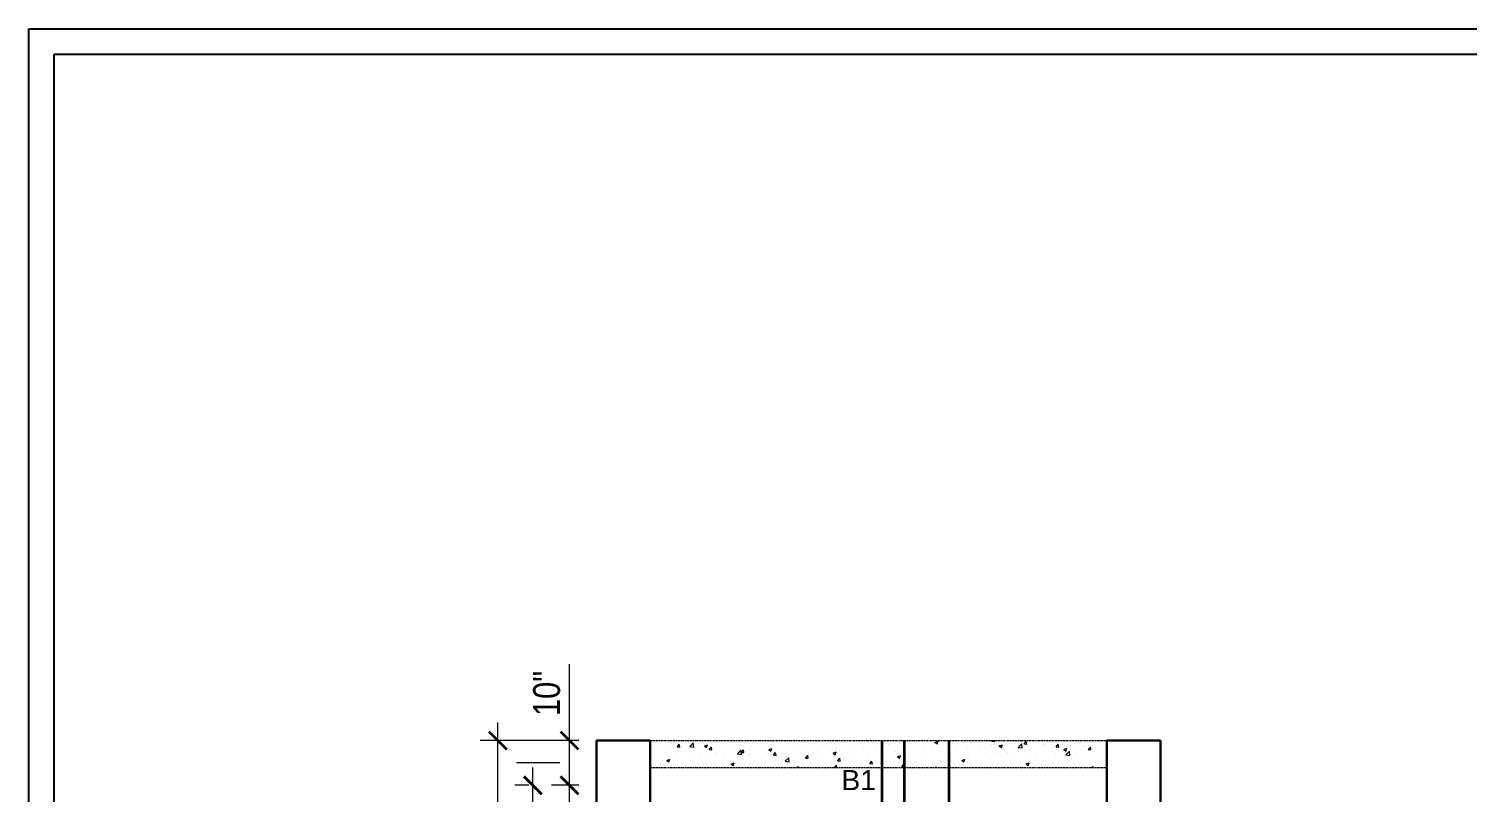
# Model space of a CAD drawing. Extents: x 52891 to 66536, y -48165 to -44533.
# Drawn here: x 64611.2 to 64932.5, y -44779.6 to -44609.2 of the extents above; entities that cross this region are included whole.
import ezdxf

# ---------------------------------------------------------------- set-up
doc = ezdxf.new("R2010")
doc.units = 0
doc.header["$MEASUREMENT"] = 0
doc.header["$PDMODE"] = 3
doc.linetypes.add('DASHED2', pattern=[9.525, 6.35, -3.175])
doc.linetypes.add('HDR', pattern=[0.36, 0.1, -0.075, 0.11, -0.075])
doc.layers.get('0').update_dxf_attribs({"lineweight": 13})
doc.layers.get('DEFPOINTS').update_dxf_attribs({"lineweight": 13})
for name, color, linetype, lineweight in [('beam', 20, 'DASHED2', 13), ('COLUMN', 1, 'Continuous', 40), ('DIM', 8, 'Continuous', 13), ('HA', 250, 'Continuous', 15), ('line', 7, 'Continuous', 15), ('ROD', 1, 'Continuous', 35), ('TEXT 01', 7, 'Continuous', 13), ('WALL', 7, 'Continuous', 30), ('WIN', 4, 'Continuous', 13)]:
    doc.layers.add(name, color=color, linetype=linetype, lineweight=lineweight)
doc.layers.add('Layer1', color=174, linetype='Continuous')
doc.layers.add('PEN2', color=1, linetype='Continuous')
doc.styles.add('1-8', font='arial.ttf')
doc.styles.add('NARROW', font='ARIALN.TTF')
doc.dimstyles.new('1-8', dxfattribs={"dimtxt": 7, "dimasz": 4, "dimexe": 4, "dimexo": 4, "dimgap": 2, "dimtad": 1, "dimdec": 1, "dimzin": 3, "dimdsep": 46, "dimlunit": 4, "dimtxsty": 'NARROW', "dimblk": 'ARCHTICK', "dimcen": 0, "dimdle": 4, "dimclrd": 256, "dimclre": 256, "dimclrt": 7, "dimaunit": 1, "dimadec": 3, "dimazin": 1, "dimtfac": 1, "dimtdec": 1, "dimtofl": 0, "dimtmove": 0, "dimatfit": 3, "dimldrblk": 'CLOSED', "dimfxl": 6, "dimtolj": 1, "dimtzin": 0, "dimlwd": -1, "dimlwe": -1, "dimarcsym": 0})

# ---------------------------------------------------------------- blocks, each defined once
blk = doc.blocks.new('fgfg')
at = {"layer": 'COLUMN', "lineweight": 30}
for p, q in [((506108.63, -55076.11), (506088.63, -55076.11)), ((506088.63, -55076.11), (506088.63, -55088.11)), ((506108.63, -55088.11), (506108.63, -55076.11)), ((506088.63, -55088.11), (506108.63, -55088.11))]:
    blk.add_line(p, q, dxfattribs=at)
blk = doc.blocks.new('_ArchTick')
at = {"color": 0, "linetype": 'ByBlock', "const_width": 0.15}
blk.add_lwpolyline([(-0.5, -0.5), (0.5, 0.5)], dxfattribs=at)
blk = doc.blocks.new('*D2072')
at = {"layer": 'DEFPOINTS', "color": 0, "ltscale": 0.1}
for p in [(64715.97, -44768.07), (64732.07, -44768.07, -0.49), (64732.07, -45029.8, -0.49)]:
    blk.add_point(p, dxfattribs=at)
at = {"layer": 'line', "ltscale": 0.1}
for p, q in [((64715.97, -45033.8), (64715.97, -44764.07)), ((64728.07, -44768.07), (64711.97, -44768.07)), ((64728.07, -45029.8), (64711.97, -45029.8))]:
    blk.add_line(p, q, dxfattribs=at)
at = {"layer": 'line', "ltscale": 0.1, "xscale": 4, "yscale": 4, "zscale": 4}
for p, rotation in [((64715.97, -44768.07), 90), ((64715.97, -45029.8), 270)]:
    blk.add_blockref('_ArchTick', p, dxfattribs=dict(at, rotation=rotation))
at = {"layer": 'line', "color": 7, "ltscale": 0.1, "insert": (64711.42, -44898.93), "char_height": 6, "attachment_point": 5, "rotation": 90, "style": 'NARROW'}
blk.add_mtext('\\A1;{\\H0.8333x;15\'-6"}', dxfattribs=at)
blk = doc.blocks.new('_Closed')
at = {"color": 0, "linetype": 'ByBlock', "lineweight": -2}
for p, q in [((-1, 0.167), (0, 0)), ((-1, 0.167), (-1, -0.167)), ((0, 0), (-1, -0.167)), ((0, 0), (-1, 0))]:
    blk.add_line(p, q, dxfattribs=at)
blk = doc.blocks.new('*D2073')
at = {"layer": 'DEFPOINTS', "color": 0, "ltscale": 0.1}
for p in [(64723.76, -44778.07), (64726.85, -44778.07, -0.49), (64726.85, -45019.8, -0.49)]:
    blk.add_point(p, dxfattribs=at)
at = {"layer": 'line', "ltscale": 0.1}
for p, q in [((64723.76, -45023.8), (64723.76, -44774.07)), ((64722.85, -44778.07), (64719.76, -44778.07)), ((64722.85, -45019.8), (64719.76, -45019.8))]:
    blk.add_line(p, q, dxfattribs=at)
at = {"layer": 'line', "ltscale": 0.1, "xscale": 4, "yscale": 4, "zscale": 4}
for p, rotation in [((64723.76, -44778.07), 90), ((64723.76, -45019.8), 270)]:
    blk.add_blockref('_ArchTick', p, dxfattribs=dict(at, rotation=rotation))
at = {"layer": 'line', "color": 7, "ltscale": 0.1, "insert": (64719.25, -44898.93), "char_height": 6, "attachment_point": 5, "rotation": 90, "style": 'NARROW'}
blk.add_mtext('\\A1;{\\H0.8333x;11\'-4"}', dxfattribs=at)
blk = doc.blocks.new('*D2074')
at = {"layer": 'DEFPOINTS', "color": 0, "ltscale": 0.1}
for p in [(64731.94, -44768.07), (64738.01, -44768.07, -0.49), (64738.01, -44778.07, -0.49)]:
    blk.add_point(p, dxfattribs=at)
at = {"layer": 'line', "ltscale": 0.1}
for p, q in [((64731.94, -44768.07), (64731.94, -44751.05)), ((64734.01, -44768.07), (64727.94, -44768.07)), ((64731.94, -44782.07), (64731.94, -44768.07)), ((64734.01, -44778.07), (64727.94, -44778.07))]:
    blk.add_line(p, q, dxfattribs=at)
at = {"layer": 'line', "ltscale": 0.1, "xscale": 4, "yscale": 4, "zscale": 4}
for p, rotation in [((64731.94, -44768.07), 90), ((64731.94, -44778.07), 270)]:
    blk.add_blockref('_ArchTick', p, dxfattribs=dict(at, rotation=rotation))
at = {"layer": 'line', "color": 7, "ltscale": 0.1, "insert": (64726.87, -44757.56), "char_height": 6, "attachment_point": 5, "rotation": 90, "style": 'NARROW'}
blk.add_mtext('\\A1;10"', dxfattribs=at)
blk = doc.blocks.new('L')
at = {"layer": 'Layer1', "color": 4}
blk.add_lwpolyline([(-781.98, 548.61), (4.12, 548.61), (4.12, -4.12), (-781.98, -4.12)], close=True, dxfattribs=at)
at = {"layer": 'Layer1', "color": 1}
blk.add_lwpolyline([(-777.86, 544.49), (0, 544.49), (0, 0), (-777.86, 0)], close=True, dxfattribs=at)

msp = doc.modelspace()

# ---------------------------------------------------------------- linework, layer by layer
at = {"layer": 'beam', "linetype": 'HDR', "lineweight": 20, "ltscale": 0.1}
msp.add_line((64750.01, -44768.07, -0.49), (64852.01, -44768.07, -0.49), dxfattribs=at)
at = {"layer": 'DIM', "color": 252, "linetype": 'Continuous', "lineweight": 9, "ltscale": 0.1}
msp.add_line((64729.78, -44773.07, -0.49), (64720.11, -44773.07, -0.49), dxfattribs=at)
at = {"layer": 'HA', "ltscale": 0.1}
for p, q in [((64753.34, -44770.08, -0.49), (64753.34, -44770.08, -0.49)), ((64754.74, -44768.75, -0.49), (64754.74, -44768.75, -0.49)), ((64755.99, -44769.46, -0.49), (64756.47, -44768.89, -0.49)), ((64755.99, -44769.46, -0.49), (64756.59, -44769.51, -0.49)), ((64756.59, -44769.52, -0.49), (64756.47, -44768.89, -0.49)), ((64756.5, -44770.22, -0.49), (64756.5, -44770.22, -0.49)), ((64758.81, -44769.4, -0.49), (64759.58, -44768.59, -0.49)), ((64758.81, -44769.4, -0.49), (64759.7, -44769.54, -0.49)), ((64759.7, -44769.54, -0.49), (64759.59, -44768.59, -0.49)), ((64759.65, -44769.24, -0.49), (64759.65, -44769.24, -0.49)), ((64759.8, -44768.11, -0.49), (64759.8, -44768.11, -0.49)), ((64762.09, -44769.3, -0.49), (64762.79, -44769.03, -0.49)), ((64762.09, -44769.3, -0.49), (64762.58, -44769.63, -0.49)), ((64762.16, -44768.92, -0.49), (64762.16, -44768.92, -0.49)), ((64762.33, -44769.22, -0.49), (64762.33, -44769.22, -0.49)), ((64762.59, -44769.64, -0.49), (64762.79, -44769.03, -0.49)), ((64763.16, -44770.09, -0.49), (64763.64, -44769.51, -0.49)), ((64763.16, -44770.09, -0.49), (64763.76, -44770.14, -0.49)), ((64763.76, -44770.14, -0.49), (64763.64, -44769.52, -0.49)), ((64765.94, -44768.42, -0.49), (64765.94, -44768.42, -0.49)), ((64768.16, -44768.22, -0.49), (64768.16, -44768.22, -0.49)), ((64769.48, -44771.05, -0.49), (64770.26, -44770.24, -0.49)), ((64770, -44769.98, -0.49), (64770, -44769.98, -0.49)), ((64770.37, -44771.2, -0.49), (64770.26, -44770.25, -0.49)), ((64770.33, -44770.72, -0.49), (64770.82, -44770.14, -0.49)), ((64770.56, -44770.42, -0.49), (64770.56, -44770.42, -0.49)), ((64770.93, -44770.77, -0.49), (64770.82, -44770.15, -0.49)), ((64775.05, -44769.34, -0.49), (64775.05, -44769.34, -0.49)), ((64776.39, -44769.42, -0.49), (64776.39, -44769.42, -0.49)), ((64776.46, -44770.1, -0.49), (64777.16, -44769.83, -0.49)), ((64776.46, -44770.1, -0.49), (64776.96, -44770.43, -0.49)), ((64776.96, -44770.44, -0.49), (64777.16, -44769.83, -0.49)), ((64780.25, -44768.59, -0.49), (64780.25, -44768.59, -0.49)), ((64782.22, -44768.42, -0.49), (64782.22, -44768.42, -0.49)), ((64782.23, -44769.87, -0.49), (64782.23, -44769.87, -0.49)), ((64784.74, -44769.54, -0.49), (64784.74, -44769.54, -0.49)), ((64786.38, -44768.21, -0.49), (64786.38, -44768.21, -0.49)), ((64788.52, -44769.04, -0.49), (64788.52, -44769.04, -0.49)), ((64791.72, -44768.44, -0.49), (64791.72, -44768.44, -0.49)), ((64794.84, -44768.21, -0.49), (64794.84, -44768.21, -0.49)), ((64795.5, -44769.83, -0.49), (64795.5, -44769.83, -0.49)), ((64797.06, -44768.66, -0.49), (64797.06, -44768.66, -0.49)), ((64797.7, -44769.91, -0.49), (64797.7, -44769.91, -0.49)), ((64800.64, -44769.13, -0.49), (64800.64, -44769.13, -0.49)), ((64802.4, -44768.89, -0.49), (64802.4, -44768.89, -0.49)), ((64803.54, -44768.91, -0.49), (64803.54, -44768.91, -0.49)), ((64805.69, -44768.49, -0.49), (64805.69, -44768.49, -0.49)), ((64807.32, -44770.17, -0.49), (64807.32, -44770.17, -0.49)), ((64807.73, -44769.11, -0.49), (64807.73, -44769.11, -0.49)), ((64811.11, -44769.67, -0.49), (64811.11, -44769.67, -0.49)), ((64813.07, -44769.34, -0.49), (64813.07, -44769.34, -0.49)), ((64813.6, -44768.48, -0.49), (64814.3, -44768.21, -0.49)), ((64813.6, -44768.48, -0.49), (64814.1, -44768.81, -0.49)), ((64814.1, -44768.82, -0.49), (64814.3, -44768.21, -0.49)), ((64815.9, -44770.36, -0.49), (64815.9, -44770.36, -0.49)), ((64816.3, -44768.22, -0.49), (64816.3, -44768.22, -0.49)), ((64817.42, -44768.84, -0.49), (64817.42, -44768.84, -0.49)), ((64818.41, -44769.56, -0.49), (64818.41, -44769.56, -0.49)), ((64819.92, -44768.51, -0.49), (64819.92, -44768.51, -0.49)), ((64820.95, -44769.72, -0.49), (64820.95, -44769.72, -0.49)), ((64821.64, -44768.45, -0.49), (64821.64, -44768.45, -0.49)), ((64822.4, -44768.08, -0.49), (64822.4, -44768.07, -0.49)), ((64823.75, -44769.79, -0.49), (64823.75, -44769.79, -0.49)), ((64826.14, -44768.97, -0.49), (64826.14, -44768.97, -0.49)), ((64826.33, -44768.21, -0.49), (64826.44, -44768.07, -0.49)), ((64826.33, -44768.21, -0.49), (64826.92, -44768.27, -0.49)), ((64826.92, -44768.27, -0.49), (64826.89, -44768.07, -0.49)), ((64826.98, -44768.67, -0.49), (64826.98, -44768.67, -0.49)), ((64827.97, -44769.28, -0.49), (64828.67, -44769.01, -0.49)), ((64827.97, -44769.28, -0.49), (64828.47, -44769.61, -0.49)), ((64828.47, -44769.62, -0.49), (64828.68, -44769.01, -0.49)), ((64829.09, -44770.01, -0.49), (64829.09, -44770.01, -0.49)), ((64831.28, -44768.27, -0.49), (64831.28, -44768.27, -0.49)), ((64832.19, -44769.59, -0.49), (64832.97, -44768.78, -0.49)), ((64832.19, -44769.59, -0.49), (64833.08, -44769.73, -0.49)), ((64832.28, -44769.87, -0.49), (64832.28, -44769.87, -0.49)), ((64832.32, -44768.9, -0.49), (64832.32, -44768.9, -0.49)), ((64833.08, -44769.73, -0.49), (64832.97, -44768.78, -0.49)), ((64833.5, -44768.84, -0.49), (64833.98, -44768.27, -0.49)), ((64833.5, -44768.84, -0.49), (64834.1, -44768.89, -0.49)), ((64833.69, -44770.29, -0.49), (64833.69, -44770.29, -0.49)), ((64834.1, -44768.9, -0.49), (64833.98, -44768.27, -0.49)), ((64834.43, -44770.24, -0.49), (64834.43, -44770.24, -0.49)), ((64837.66, -44769.12, -0.49), (64837.66, -44769.12, -0.49)), ((64838.11, -44768.87, -0.49), (64838.11, -44768.87, -0.49)), ((64840, -44769.46, -0.49), (64840, -44769.46, -0.49)), ((64840.67, -44769.47, -0.49), (64841.15, -44768.89, -0.49)), ((64840.67, -44769.47, -0.49), (64841.27, -44769.52, -0.49)), ((64841.27, -44769.53, -0.49), (64841.15, -44768.9, -0.49)), ((64841.4, -44770.21, -0.49), (64841.4, -44770.21, -0.49)), ((64842.35, -44770.08, -0.49), (64843.05, -44769.81, -0.49)), ((64842.35, -44770.08, -0.49), (64842.84, -44770.41, -0.49)), ((64842.51, -44769.13, -0.49), (64842.51, -44769.13, -0.49)), ((64842.84, -44770.42, -0.49), (64843.05, -44769.81, -0.49)), ((64842.86, -44771.24, -0.49), (64843.64, -44770.43, -0.49)), ((64842.99, -44769.35, -0.49), (64842.99, -44769.35, -0.49)), ((64843.75, -44771.39, -0.49), (64843.64, -44770.44, -0.49)), ((64846.29, -44768.63, -0.49), (64846.29, -44768.63, -0.49)), ((64846.34, -44770.07, -0.49), (64846.34, -44770.07, -0.49)), ((64846.53, -44769.5, -0.49), (64846.53, -44769.5, -0.49)), ((64847.84, -44770.1, -0.49), (64848.33, -44769.52, -0.49)), ((64847.84, -44770.1, -0.49), (64848.44, -44770.15, -0.49)), ((64848.44, -44770.15, -0.49), (64848.33, -44769.53, -0.49)), ((64848.33, -44769.57, -0.49), (64848.33, -44769.57, -0.49)), ((64753.06, -44773.42, -0.49), (64753.06, -44773.42, -0.49)), ((64753.68, -44772.52, -0.49), (64754.39, -44772.26, -0.49)), ((64753.68, -44772.52, -0.49), (64754.18, -44772.86, -0.49)), ((64754.18, -44772.86, -0.49), (64754.39, -44772.26, -0.49)), ((64754.62, -44772.08, -0.49), (64754.62, -44772.08, -0.49)), ((64755.59, -44770.82, -0.49), (64755.59, -44770.82, -0.49)), ((64757.02, -44773.19, -0.49), (64757.02, -44773.19, -0.49)), ((64758.89, -44772.42, -0.49), (64758.89, -44772.42, -0.49)), ((64759.52, -44772.86, -0.49), (64759.52, -44772.86, -0.49)), ((64759.67, -44771.44, -0.49), (64759.67, -44771.44, -0.49)), ((64760.93, -44771.05, -0.49), (64760.93, -44771.05, -0.49)), ((64763.31, -44772.36, -0.49), (64763.31, -44772.36, -0.49)), ((64764.73, -44771.42, -0.49), (64764.73, -44771.42, -0.49)), ((64764.87, -44770.69, -0.49), (64764.87, -44770.69, -0.49)), ((64766.27, -44771.27, -0.49), (64766.27, -44771.27, -0.49)), ((64768.06, -44773.32, -0.49), (64768.76, -44773.06, -0.49)), ((64768.06, -44773.32, -0.49), (64768.55, -44773.66, -0.49)), ((64768.55, -44773.66, -0.49), (64768.76, -44773.06, -0.49)), ((64769.48, -44771.05, -0.49), (64770.37, -44771.19, -0.49)), ((64769.63, -44771.53, -0.49), (64769.63, -44771.53, -0.49)), ((64769.88, -44773.31, -0.49), (64769.88, -44773.31, -0.49)), ((64770.33, -44770.72, -0.49), (64770.93, -44770.77, -0.49)), ((64771.61, -44771.5, -0.49), (64771.61, -44771.5, -0.49)), ((64772.13, -44771.2, -0.49), (64772.13, -44771.2, -0.49)), ((64774.93, -44772.67, -0.49), (64774.93, -44772.67, -0.49)), ((64775.92, -44770.7, -0.49), (64775.92, -44770.7, -0.49)), ((64776.95, -44771.72, -0.49), (64776.95, -44771.72, -0.49)), ((64777.51, -44771.34, -0.49), (64777.99, -44770.77, -0.49)), ((64777.51, -44771.34, -0.49), (64778.1, -44771.4, -0.49)), ((64778.1, -44771.4, -0.49), (64777.99, -44770.77, -0.49)), ((64780.13, -44771.92, -0.49), (64780.13, -44771.92, -0.49)), ((64780.15, -44772.71, -0.49), (64780.93, -44771.9, -0.49)), ((64780.15, -44772.71, -0.49), (64781.04, -44772.85, -0.49)), ((64780.21, -44772.92, -0.49), (64780.21, -44772.92, -0.49)), ((64781.04, -44772.85, -0.49), (64780.93, -44771.9, -0.49)), ((64782.11, -44773.48, -0.49), (64782.11, -44773.48, -0.49)), ((64782.28, -44771.95, -0.49), (64782.28, -44771.95, -0.49)), ((64784.68, -44771.97, -0.49), (64785.16, -44771.4, -0.49)), ((64784.68, -44771.97, -0.49), (64785.28, -44772.02, -0.49)), ((64785.28, -44772.03, -0.49), (64785.16, -44771.4, -0.49)), ((64785.26, -44771.22, -0.49), (64785.26, -44771.22, -0.49)), ((64785.89, -44772.99, -0.49), (64785.89, -44772.99, -0.49)), ((64786.04, -44771.91, -0.49), (64786.04, -44771.91, -0.49)), ((64787.62, -44772.17, -0.49), (64787.62, -44772.17, -0.49)), ((64790.31, -44770.58, -0.49), (64790.31, -44770.58, -0.49)), ((64790.83, -44770.9, -0.49), (64791.53, -44770.63, -0.49)), ((64790.83, -44770.9, -0.49), (64791.33, -44771.24, -0.49)), ((64791.1, -44774.07, -0.49), (64791.6, -44773.55, -0.49)), ((64791.33, -44771.24, -0.49), (64791.53, -44770.64, -0.49)), ((64791.66, -44774.07, -0.49), (64791.6, -44773.56, -0.49)), ((64791.85, -44772.6, -0.49), (64792.33, -44772.02, -0.49)), ((64791.85, -44772.6, -0.49), (64792.45, -44772.65, -0.49)), ((64791.87, -44770.91, -0.49), (64791.87, -44770.91, -0.49)), ((64792.21, -44772.15, -0.49), (64792.21, -44772.15, -0.49)), ((64792.45, -44772.65, -0.49), (64792.33, -44772.03, -0.49)), ((64792.96, -44772.4, -0.49), (64792.96, -44772.4, -0.49)), ((64794.71, -44771.82, -0.49), (64794.71, -44771.82, -0.49)), ((64795.38, -44773.16, -0.49), (64795.38, -44773.16, -0.49)), ((64798.3, -44772.63, -0.49), (64798.3, -44772.63, -0.49)), ((64798.5, -44771.33, -0.49), (64798.5, -44771.33, -0.49)), ((64799.02, -44773.23, -0.49), (64799.51, -44772.65, -0.49)), ((64799.02, -44773.23, -0.49), (64799.62, -44773.28, -0.49)), ((64799.62, -44773.28, -0.49), (64799.51, -44772.66, -0.49)), ((64800.52, -44772.45, -0.49), (64800.52, -44772.45, -0.49)), ((64803.64, -44772.85, -0.49), (64803.64, -44772.85, -0.49)), ((64804.82, -44770.49, -0.49), (64804.82, -44770.49, -0.49)), ((64805.2, -44771.7, -0.49), (64805.9, -44771.43, -0.49)), ((64805.2, -44771.7, -0.49), (64805.7, -44772.04, -0.49)), ((64805.57, -44771.81, -0.49), (64805.57, -44771.81, -0.49)), ((64805.7, -44772.04, -0.49), (64805.9, -44771.44, -0.49)), ((64806.2, -44773.85, -0.49), (64806.68, -44773.28, -0.49)), ((64806.79, -44773.91, -0.49), (64806.68, -44773.28, -0.49)), ((64808.48, -44773.61, -0.49), (64808.48, -44773.61, -0.49)), ((64808.97, -44773.08, -0.49), (64808.97, -44773.08, -0.49)), ((64810.76, -44771.06, -0.49), (64810.76, -44771.06, -0.49)), ((64814.31, -44773.3, -0.49), (64814.31, -44773.3, -0.49)), ((64814.79, -44772.78, -0.49), (64814.79, -44772.78, -0.49)), ((64814.79, -44772.88, -0.49), (64814.79, -44772.88, -0.49)), ((64817.29, -44772.45, -0.49), (64817.29, -44772.45, -0.49)), ((64819.57, -44772.5, -0.49), (64820.27, -44772.23, -0.49)), ((64819.57, -44772.5, -0.49), (64820.07, -44772.84, -0.49)), ((64819.65, -44773.53, -0.49), (64819.65, -44773.53, -0.49)), ((64820.07, -44772.84, -0.49), (64820.27, -44772.24, -0.49)), ((64820.62, -44771.88, -0.49), (64820.62, -44771.88, -0.49)), ((64820.83, -44773.05, -0.49), (64820.83, -44773.05, -0.49)), ((64821.08, -44771.95, -0.49), (64821.08, -44771.95, -0.49)), ((64826.02, -44772.3, -0.49), (64826.02, -44772.3, -0.49)), ((64826.45, -44770.87, -0.49), (64826.45, -44770.87, -0.49)), ((64827.4, -44771.12, -0.49), (64827.4, -44771.12, -0.49)), ((64828.85, -44773.07, -0.49), (64828.85, -44773.07, -0.49)), ((64829.9, -44770.79, -0.49), (64829.9, -44770.79, -0.49)), ((64831.15, -44771.6, -0.49), (64831.15, -44771.6, -0.49)), ((64833.94, -44773.3, -0.49), (64834.64, -44773.03, -0.49)), ((64833.94, -44773.3, -0.49), (64834.44, -44773.64, -0.49)), ((64834.44, -44773.64, -0.49), (64834.64, -44773.04, -0.49)), ((64834.68, -44772.07, -0.49), (64834.68, -44772.07, -0.49)), ((64836.21, -44770.95, -0.49), (64836.21, -44770.95, -0.49)), ((64837.37, -44773.4, -0.49), (64837.37, -44773.4, -0.49)), ((64839.76, -44770.46, -0.49), (64839.76, -44770.46, -0.49)), ((64839.88, -44773.07, -0.49), (64839.88, -44773.07, -0.49)), ((64840.51, -44771.07, -0.49), (64840.51, -44771.07, -0.49)), ((64841.28, -44773.53, -0.49), (64841.28, -44773.53, -0.49)), ((64842.86, -44771.24, -0.49), (64843.75, -44771.38, -0.49)), ((64843.66, -44772.58, -0.49), (64843.66, -44772.58, -0.49)), ((64845.1, -44770.69, -0.49), (64845.1, -44770.69, -0.49)), ((64846.41, -44772.83, -0.49), (64846.41, -44772.83, -0.49)), ((64764.75, -44774.02, -0.49), (64764.75, -44774.02, -0.49)), ((64774.38, -44773.92, -0.49), (64774.38, -44773.92, -0.49)), ((64779.6, -44773.81, -0.49), (64779.6, -44773.81, -0.49)), ((64782.57, -44774.07, -0.49), (64783.13, -44773.86, -0.49)), ((64783.06, -44774.07, -0.49), (64783.13, -44773.86, -0.49)), ((64790.19, -44773.91, -0.49), (64790.19, -44773.91, -0.49)), ((64806.2, -44773.85, -0.49), (64806.79, -44773.91, -0.49)), ((64808.95, -44773.88, -0.49), (64808.95, -44773.88, -0.49)), ((64813.71, -44774.07, -0.49), (64813.85, -44773.91, -0.49)), ((64813.88, -44774.07, -0.49), (64813.85, -44773.91, -0.49)), ((64815.78, -44773.69, -0.49), (64815.78, -44773.69, -0.49)), ((64823.01, -44774.07, -0.49), (64823.01, -44774.07, -0.49)), ((64824.99, -44773.75, -0.49), (64824.99, -44773.75, -0.49)), ((64830.33, -44773.98, -0.49), (64830.33, -44773.98, -0.49)), ((64848.4, -44774.07, -0.49), (64849.01, -44773.84, -0.49)), ((64848.94, -44774.07, -0.49), (64849.01, -44773.87, -0.49))]:
    msp.add_line(p, q, dxfattribs=at)
at = {"layer": 'ROD', "ltscale": 2}
for p, q in [((64801.71, -44768.07, -1.84), (64801.71, -44859.31, -0.49)), ((64806.71, -44768.07, -1.65), (64806.71, -44834.5, -0.49)), ((64816.71, -44768.07, -2.44), (64816.71, -45029.8, -2.44))]:
    msp.add_line(p, q, dxfattribs=at)
at = {"layer": 'WIN', "linetype": 'HDR', "lineweight": 20, "ltscale": 0.1}
msp.add_line((64750.01, -44774.07, -0.49), (64852.01, -44774.07, -0.49), dxfattribs=at)

# ---------------------------------------------------------------- block references
at = {"layer": 'PEN2', "rotation": 90}
for p in [(9661.89, -550876.7, -0.49), (9775.89, -550876.7, -0.49)]:
    msp.add_blockref('fgfg', p, dxfattribs=at)
at = {"layer": 'WALL', "xscale": 1.370411425996281, "yscale": 1.370411425996281, "zscale": 1.370411425990245}
msp.add_blockref('L', (65682.8, -45361.02), dxfattribs=at)

# ---------------------------------------------------------------- texts
at = {"layer": 'TEXT 01', "color": 90, "style": '1-8'}
msp.add_text('B1', height=4.5, dxfattribs=at).set_placement((64792.71, -44779.14, -0.49))

# ---------------------------------------------------------------- dimensions: what is measured, and where the dimension line sits
at = {"layer": 'line', "ltscale": 0.1}
dim = msp.add_linear_dim(base=(64731.94, -44768.07), p1=(64738.01, -44778.07, -0.49), p2=(64738.01, -44768.07, -0.49), angle=90, dimstyle='1-8', override={"dimtxt": 6, "dimarcsym": 1}, dxfattribs=at)
dim.commit()
dim.dimension.update_dxf_attribs({"geometry": '*D2074', "text_midpoint": (64726.87, -44757.56)})
for base, p1, p2, text, picture, middle in [((64715.97, -44768.07), (64732.07, -45029.8, -0.49), (64732.07, -44768.07, -0.49), '{\\H0.8333x;15\'-6"}', '*D2072', (64711.42, -44898.93)), ((64723.76, -44778.07), (64726.85, -45019.8, -0.49), (64726.85, -44778.07, -0.49), '{\\H0.8333x;11\'-4"}', '*D2073', (64719.25, -44898.93))]:
    dim = msp.add_linear_dim(base=base, p1=p1, p2=p2, angle=90, text=text, dimstyle='1-8', override={"dimtxt": 6, "dimarcsym": 1}, dxfattribs=at)
    dim.commit()
    dim.dimension.update_dxf_attribs({"geometry": picture, "text_midpoint": middle})

doc.saveas('drawing.dxf')
